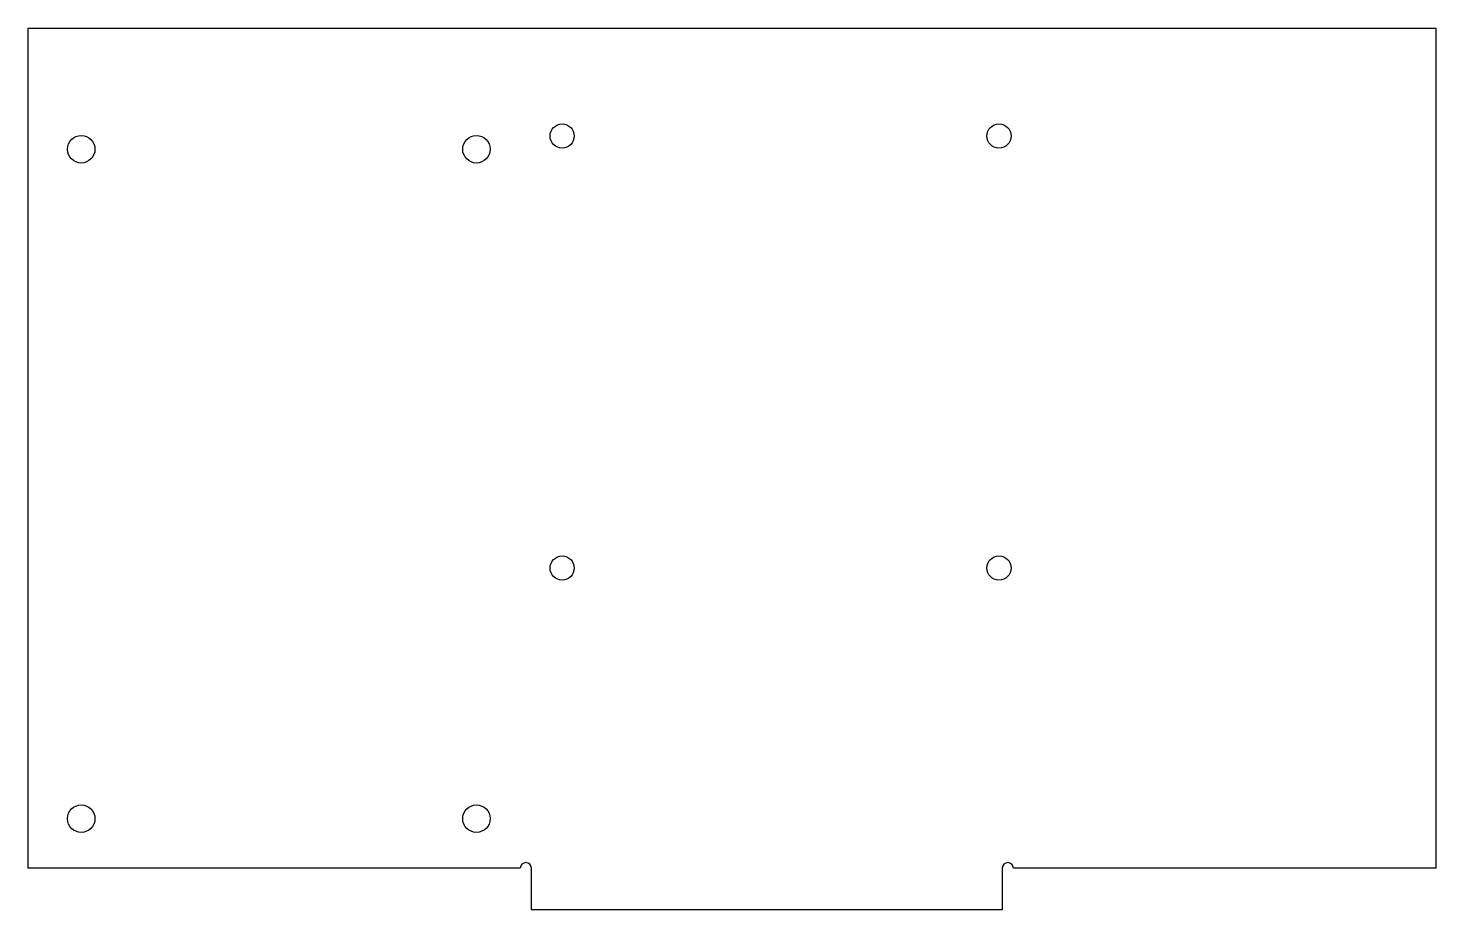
# Model space of a CAD drawing. Header units: millimetres. Extents: x -128 to 0, y 1 to 81.
import ezdxf

# ---------------------------------------------------------------- set-up
doc = ezdxf.new("R2010")
doc.units = ezdxf.units.MM
doc.layers.add('20', color=7, linetype='CONTINUOUS', true_color=0xffffff)

msp = doc.modelspace()

# ---------------------------------------------------------------- linework, layer by layer
at = {"layer": '20'}
for p, q in [((-128.25, 4.4), (-128.25, 80.95)), ((-128.25, 80.95), (0, 80.95)), ((0, 80.95), (0, 4.4)), ((-83.41, 4.4), (-128.25, 4.4)), ((-82.4, 0.6), (-82.4, 4.4)), ((-39.5, 4.4), (-39.5, 0.6)), ((0, 4.4), (-38.49, 4.4)), ((-39.5, 0.6), (-82.4, 0.6))]:
    msp.add_line(p, q, dxfattribs=at)
for centre, radius in [((-79.6, 71.12), 1.1), ((-39.8, 71.12), 1.1), ((-123.41, 69.91), 1.25), ((-87.41, 69.91), 1.25), ((-79.6, 31.75), 1.1), ((-39.8, 31.75), 1.1), ((-123.41, 8.91), 1.25), ((-87.41, 8.91), 1.25)]:
    msp.add_circle(centre, radius, dxfattribs=at)
for centre in [(-82.905, 4.4), (-38.995, 4.4)]:
    msp.add_arc(centre, 0.505, 360, 180, dxfattribs=at)

doc.saveas('drawing.dxf')
